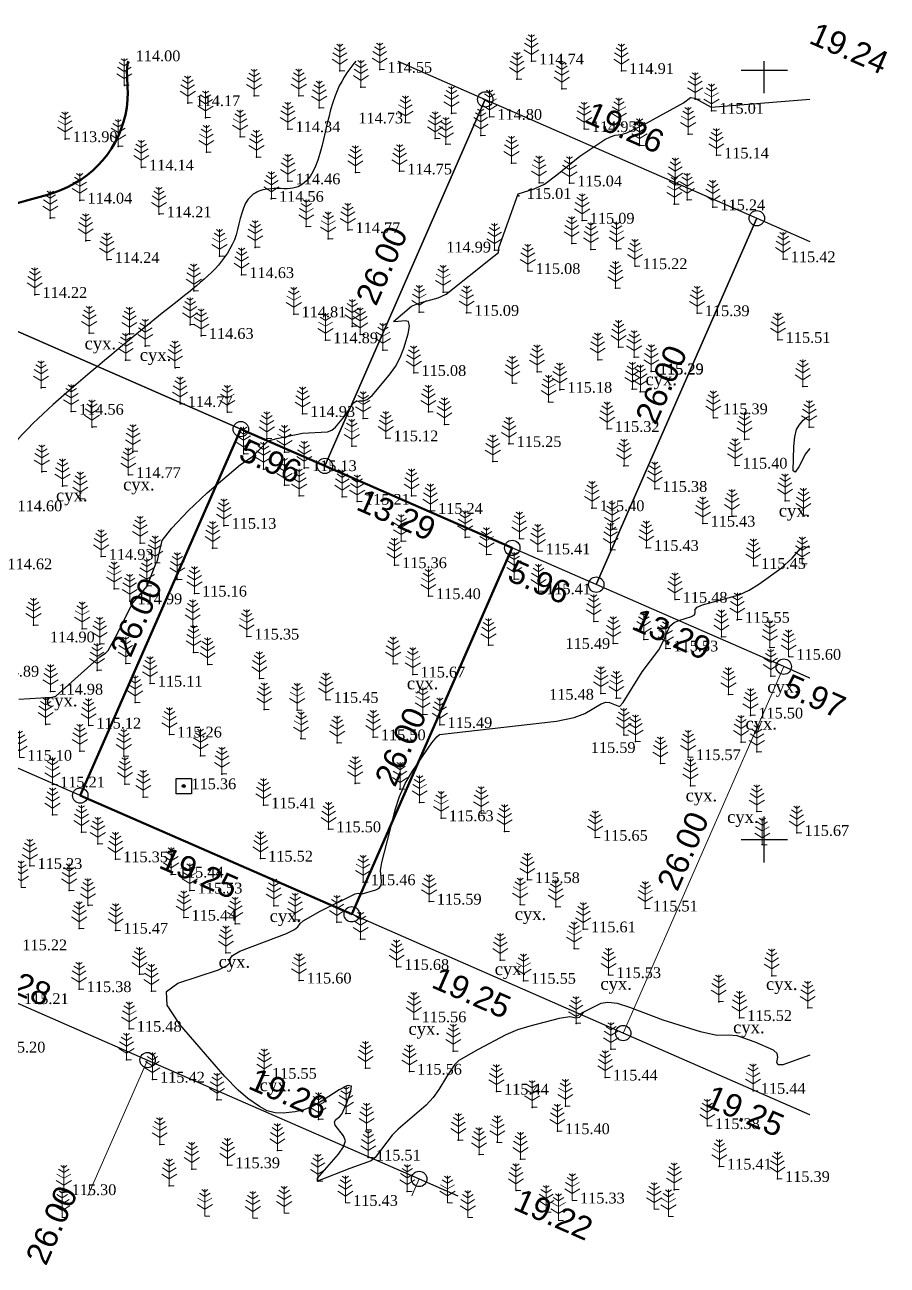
# Model space of a CAD drawing. Header units: millimetres. Extents: x 5405467.5 to 5405558, y 5524972.3 to 5525053.
# Drawn here: x 5405502 to 5405558, y 5524972.3 to 5525053 of the extents above; entities that cross this region are included whole.
import ezdxf
from ezdxf.enums import TextEntityAlignment as Align

# ---------------------------------------------------------------- set-up
doc = ezdxf.new("R2010")
doc.units = ezdxf.units.MM
doc.layers.add('11900000', color=1, linetype='Continuous', lineweight=30)
doc.layers.add('ТОЧКИ', color=7, linetype='Continuous', lineweight=30)
for name, color, linetype in [('SC007', 7, 'Continuous'), ('горизонтали', 42, 'Continuous'), ('Ділянки_Межі', 10, 'Continuous'), ('надписи', 7, 'Continuous'), ('отметки', 7, 'Continuous'), ('промеры', 185, 'Continuous'), ('Растительность', 7, 'Continuous')]:
    doc.layers.add(name, color=color, linetype=linetype)
doc.styles.get("Standard").update_dxf_attribs({"font": 'arial.ttf'})
doc.styles.add('times', font='times.ttf')

# ---------------------------------------------------------------- blocks, each defined once
blk = doc.blocks.new('SYMBOL902')
at = {"layer": 'SC007'}
blk.add_lwpolyline([(-1.25, -1.25), (-1.25, 1.25), (1.25, 1.25), (1.25, -1.25)], close=True, dxfattribs=at)
blk.add_circle((0, 0), 0.25, dxfattribs=at)
blk = doc.blocks.new('A$C51FE15A3')
at = {"layer": 'Растительность', "color": 94, "lineweight": 0}
for points in [[(-0.201, 1.726), (0, 1.584), (0.201, 1.726)], [(0, 1.75), (0, 0), (0.319, 0)], [(-0.447, 1.172), (0, 0.895), (0.447, 1.172)], [(-0.343, 1.489), (0, 1.267), (0.343, 1.489)], [(-0.493, 0.753), (0, 0.444), (0.493, 0.753)]]:
    blk.add_lwpolyline(points, dxfattribs=at)

msp = doc.modelspace()

# ---------------------------------------------------------------- linework, layer by layer
at = {"layer": '11900000', "color": 7}
for points in [[(5405548.5, 5525050, 0), (5405551.5, 5525050, 0)], [(5405548.5, 5525050, 0), (5405551.5, 5525050, 0)], [(5405550, 5525048.5, 0), (5405550, 5525050.587, 0)], [(5405550, 5525048.5, 0), (5405550, 5525050.587, 0)], [(5405550, 5524998.5, 0), (5405550, 5525001.5, 0)], [(5405550, 5524998.5, 0), (5405550, 5525001.5, 0)], [(5405548.5, 5525000, 0), (5405551.5, 5525000, 0)], [(5405548.5, 5525000, 0), (5405551.5, 5525000, 0)]]:
    msp.add_polyline3d(points, dxfattribs=at)
at = {"layer": 'горизонтали', "color": 32}
for points in [[(5405501.567, 5525009.122, 115), (5405503.727, 5525009.242, 115), (5405503.987, 5525009.322, 115), (5405506.457, 5525011.532, 115), (5405506.837, 5525011.882, 115), (5405507.197, 5525012.112, 115), (5405507.377, 5525012.292, 115), (5405507.867, 5525013.142, 115), (5405508.977, 5525015.372, 115), (5405509.907, 5525016.462, 115), (5405510.497, 5525017.972, 115), (5405510.557, 5525018.042, 115), (5405510.887, 5525019.442, 115), (5405511.517, 5525020.232, 115), (5405512.567, 5525021.372, 115), (5405513.807, 5525022.522, 115), (5405515.977, 5525024.372, 115), (5405516.737, 5525024.882, 115), (5405517.767, 5525025.902, 115), (5405518.327, 5525026.062, 115), (5405520.007, 5525026.412, 115), (5405521.617, 5525026.492, 115), (5405521.917, 5525026.612, 115), (5405522.147, 5525026.792, 115), (5405522.787, 5525027.582, 115), (5405523.317, 5525028.372, 115), (5405523.487, 5525028.482, 115), (5405523.677, 5525028.522, 115), (5405523.967, 5525028.502, 115), (5405524.207, 5525028.592, 115), (5405524.537, 5525028.862, 115), (5405525.637, 5525030.172, 115), (5405526.047, 5525030.742, 115), (5405526.357, 5525031.332, 115), (5405526.587, 5525031.942, 115), (5405526.857, 5525032.862, 115), (5405526.957, 5525033.372, 115), (5405526.897, 5525033.662, 115), (5405526.677, 5525033.722, 115), (5405526.007, 5525033.642, 115), (5405525.917, 5525033.662, 115), (5405527.087, 5525034.672, 115), (5405527.627, 5525034.882, 115), (5405528.827, 5525035.212, 115), (5405529.337, 5525035.452, 115), (5405532.437, 5525037.922, 115), (5405532.737, 5525038.152, 115), (5405532.747, 5525038.452, 115), (5405534.007, 5525041.962, 115), (5405535.057, 5525042.302, 115), (5405535.717, 5525042.602, 115), (5405536.517, 5525043.212, 115), (5405538.027, 5525044.422, 115), (5405539.637, 5525045.502, 115), (5405540.007, 5525045.682, 115), (5405540.307, 5525045.772, 115), (5405540.707, 5525045.832, 115), (5405541.067, 5525045.942, 115), (5405542.347, 5525046.562, 115), (5405544.747, 5525047.872, 115), (5405545.197, 5525048.222, 115), (5405545.497, 5525048.192, 115), (5405546.547, 5525047.592, 115), (5405552.953, 5525048.122, 115)], [(5405552.953, 5525025.411, 115.5), (5405552.667, 5525025.072, 115.5), (5405552.237, 5525024.232, 115.5), (5405552.007, 5525023.882, 115.5), (5405551.877, 5525023.962, 115.5), (5405551.917, 5525025.542, 115.5), (5405551.987, 5525026.182, 115.5), (5405552.097, 5525026.642, 115.5), (5405552.257, 5525026.932, 115.5), (5405552.527, 5525027.252, 115.5), (5405552.747, 5525027.432, 115.5), (5405552.953, 5525027.521, 115.5)], [(5405512.037, 5524987.982, 115.5), (5405511.207, 5524989.232, 115.5), (5405511.167, 5524990.122, 115.5), (5405511.907, 5524990.662, 115.5), (5405514.547, 5524991.532, 115.5), (5405515.117, 5524991.802, 115.5), (5405515.307, 5524992.002, 115.5), (5405515.307, 5524992.262, 115.5), (5405515.467, 5524992.462, 115.5), (5405515.937, 5524992.732, 115.5), (5405518.957, 5524993.892, 115.5), (5405519.477, 5524994.142, 115.5), (5405519.707, 5524994.312, 115.5), (5405519.847, 5524994.532, 115.5), (5405520.047, 5524994.712, 115.5), (5405521.147, 5524995.342, 115.5), (5405523.417, 5524996.462, 115.5), (5405523.627, 5524996.502, 115.5), (5405523.887, 5524996.462, 115.5), (5405524.757, 5524996.722, 115.5), (5405524.987, 5524996.842, 115.5), (5405525.107, 5524997.032, 115.5), (5405525.127, 5524997.282, 115.5), (5405525.067, 5524997.982, 115.5), (5405525.147, 5524998.502, 115.5), (5405525.707, 5525000.602, 115.5), (5405526.027, 5525001.932, 115.5), (5405526.297, 5525002.802, 115.5), (5405526.667, 5525003.642, 115.5), (5405527.147, 5525004.442, 115.5), (5405528.407, 5525006.272, 115.5), (5405528.727, 5525006.672, 115.5), (5405528.897, 5525006.822, 115.5), (5405536.497, 5525007.682, 115.5), (5405537.657, 5525007.922, 115.5), (5405538.337, 5525008.182, 115.5), (5405539.397, 5525008.822, 115.5), (5405539.707, 5525008.922, 115.5), (5405539.937, 5525008.912, 115.5), (5405540.597, 5525008.642, 115.5), (5405540.827, 5525008.912, 115.5), (5405542.057, 5525010.892, 115.5), (5405543.147, 5525012.322, 115.5), (5405543.527, 5525013.052, 115.5), (5405543.727, 5525013.582, 115.5), (5405543.887, 5525013.882, 115.5), (5405544.137, 5525014.112, 115.5), (5405544.447, 5525014.242, 115.5), (5405545.277, 5525014.492, 115.5), (5405545.457, 5525014.612, 115.5), (5405545.517, 5525014.742, 115.5), (5405545.517, 5525014.952, 115.5), (5405545.637, 5525015.102, 115.5), (5405545.997, 5525015.252, 115.5), (5405548.367, 5525015.902, 115.5), (5405549.027, 5525016.212, 115.5), (5405549.647, 5525016.592, 115.5), (5405551.097, 5525017.642, 115.5), (5405551.807, 5525018.292, 115.5), (5405552.357, 5525018.912, 115.5), (5405552.507, 5525019.032, 115.5), (5405552.607, 5525019.052, 115.5), (5405552.707, 5525018.992, 115.5), (5405552.953, 5525019.029, 115.5)], [(5405552.953, 5524985.99, 115.5), (5405551.207, 5524985.362, 115.5), (5405550.897, 5524985.352, 115.5), (5405550.817, 5524985.502, 115.5), (5405550.887, 5524985.852, 115.5), (5405550.837, 5524986.082, 115.5), (5405550.597, 5524986.302, 115.5), (5405549.397, 5524986.832, 115.5), (5405548.247, 5524987.242, 115.5), (5405547.647, 5524987.272, 115.5), (5405546.907, 5524987.262, 115.5), (5405545.857, 5524987.502, 115.5), (5405543.427, 5524988.262, 115.5), (5405541.257, 5524989.082, 115.5), (5405540.467, 5524989.332, 115.5), (5405539.837, 5524989.412, 115.5), (5405539.387, 5524989.332, 115.5), (5405538.307, 5524988.802, 115.5), (5405537.967, 5524988.422, 115.5), (5405537.777, 5524988.382, 115.5), (5405537.377, 5524988.472, 115.5), (5405536.667, 5524988.372, 115.5), (5405534.767, 5524987.872, 115.5), (5405533.977, 5524987.622, 115.5), (5405533.217, 5524987.312, 115.5), (5405531.407, 5524986.352, 115.5), (5405530.167, 5524985.632, 115.5), (5405529.867, 5524985.342, 115.5), (5405529.347, 5524984.572, 115.5), (5405528.857, 5524983.752, 115.5), (5405528.487, 5524983.232, 115.5), (5405528.047, 5524982.732, 115.5), (5405526.227, 5524981.162, 115.5), (5405525.837, 5524980.782, 115.5), (5405524.727, 5524979.332, 115.5), (5405524.467, 5524979.122, 115.5), (5405523.087, 5524978.612, 115.5), (5405520.987, 5524977.792, 115.5), (5405520.987, 5524977.982, 115.5), (5405522.347, 5524979.542, 115.5), (5405522.677, 5524980.012, 115.5), (5405522.787, 5524980.402, 115.5), (5405522.657, 5524980.732, 115.5), (5405522.127, 5524981.432, 115.5), (5405522.077, 5524981.642, 115.5), (5405522.167, 5524981.792, 115.5), (5405522.397, 5524981.962, 115.5), (5405522.557, 5524982.142, 115.5), (5405522.887, 5524982.892, 115.5), (5405523.147, 5524983.632, 115.5), (5405523.177, 5524983.972, 115.5), (5405522.917, 5524984.002, 115.5), (5405522.377, 5524983.722, 115.5), (5405521.347, 5524983.052, 115.5), (5405520.687, 5524982.672, 115.5), (5405520.087, 5524982.422, 115.5), (5405519.537, 5524982.302, 115.5), (5405518.747, 5524982.212, 115.5), (5405518.227, 5524982.222, 115.5), (5405517.717, 5524982.362, 115.5), (5405517.207, 5524982.652, 115.5), (5405516.447, 5524983.172, 115.5), (5405515.817, 5524983.702, 115.5), (5405514.957, 5524984.592, 115.5), (5405512.037, 5524987.982, 115.5)]]:
    msp.add_polyline3d(points, dxfattribs=at)
at = {"layer": 'горизонтали', "color": 32, "lineweight": 50}
msp.add_open_spline([(5405508.678, 5525050.587), (5405508.524, 5525050.022), (5405509.092, 5525046.521), (5405505.542, 5525041.222), (5405498.121, 5525041.417), (5405497.131, 5525036.638), (5405497.383, 5525033.955), (5405494.983, 5525032.023), (5405493.141, 5525033.596), (5405490.843, 5525034.238), (5405490.03, 5525032.139), (5405489.087, 5525029.435), (5405486.511, 5525024.44), (5405483.297, 5525019.424), (5405479.469, 5525016.958), (5405476.615, 5525014.417), (5405478.733, 5525008.977), (5405474.587, 5525003.904), (5405473.082, 5524999.827), (5405467.363, 5524996.301), (5405470.776, 5524995.526), (5405470.639, 5524994.359), (5405470.296, 5524993.875), (5405470.209, 5524993.78)], degree=3, knots=[456.846137, 456.846137, 456.846137, 456.846137, 458.787206, 466.038544, 473.272137, 476.393631, 479.304205, 480.999261, 484.176263, 485.622694, 487.053011, 489.860193, 494.811797, 503.600401, 507.214707, 508.54627, 514.632075, 520.988, 526.137061, 530.451811, 532.168173, 533.247577, 533.573622, 533.573622, 533.573622, 533.573622], dxfattribs=at)
at = {"layer": 'горизонтали', "color": 32}
msp.add_open_spline([(5405523.475, 5525050.587), (5405522.918, 5525049.958), (5405521.213, 5525047.251), (5405521.307, 5525041.822), (5405517.894, 5525042.432), (5405516.049, 5525041.732), (5405515.894, 5525038.175), (5405511.045, 5525034.346), (5405505.506, 5525029.854), (5405499.829, 5525024.692), (5405497.897, 5525019.678), (5405495.183, 5525016.265), (5405492.449, 5525016.305), (5405490.8, 5525014.942), (5405491.477, 5525011.838), (5405487.055, 5525008.999), (5405487.392, 5525002.705), (5405483.865, 5524997.947), (5405479.67, 5524993.518), (5405481.946, 5524990.048), (5405481.276, 5524986.482), (5405479.664, 5524981.676), (5405476.395, 5524982.667), (5405473.064, 5524982.742), (5405471.616, 5524979.955), (5405470.209, 5524978.149)], degree=3, knots=[426.85372, 426.85372, 426.85372, 426.85372, 429.320193, 435.927774, 437.596895, 438.692024, 441.444871, 446.618091, 456.348141, 463.489077, 468.844359, 472.676581, 475.335983, 476.557914, 478.494538, 483.614195, 489.586185, 495.570042, 501.876392, 504.287382, 506.675276, 513.000573, 514.62659, 516.235076, 522.662294, 522.662294, 522.662294, 522.662294], dxfattribs=at)
at = {"layer": 'Ділянки_Межі'}
for points in [[(5405526.203, 5525050.587), (5405531.873, 5525048.105), (5405521.453, 5525024.284), (5405515.997, 5525026.673), (5405486.352, 5525039.652)], [(5405539.087, 5525016.564), (5405549.514, 5525040.382), (5405552.953, 5525038.876)], [(5405470.209, 5525010.668), (5405486.352, 5525039.652), (5405515.997, 5525026.673), (5405505.569, 5525002.856), (5405485.626, 5525011.591), (5405482.819, 5525005.178), (5405470.209, 5525010.655)], [(5405552.953, 5525010.493), (5405551.263, 5525011.233), (5405539.087, 5525016.564)]]:
    msp.add_lwpolyline(points, dxfattribs=at)
at = {"layer": 'Ділянки_Межі', "lineweight": 25}
for points in [[(5405526.203, 5525050.587), (5405531.873, 5525048.105), (5405549.514, 5525040.382), (5405552.953, 5525038.876)], [(5405552.953, 5524982.111), (5405540.836, 5524987.416), (5405523.203, 5524995.136), (5405505.569, 5525002.856), (5405485.626, 5525011.591), (5405482.819, 5525005.178), (5405480.011, 5524998.766), (5405492.281, 5524993.391), (5405509.94, 5524985.659), (5405527.584, 5524977.934), (5405530.095, 5524976.835)]]:
    msp.add_lwpolyline(points, dxfattribs=at)
at = {"layer": 'Ділянки_Межі'}
msp.add_lwpolyline([(5405521.453, 5525024.284), (5405531.873, 5525048.105), (5405549.514, 5525040.382), (5405539.087, 5525016.564), (5405533.63, 5525018.953)], close=True, dxfattribs=at)
at = {"layer": 'Ділянки_Межі', "lineweight": 50}
msp.add_lwpolyline([(5405505.569, 5525002.856), (5405515.997, 5525026.673), (5405521.453, 5525024.284), (5405533.63, 5525018.953), (5405523.203, 5524995.136)], close=True, dxfattribs=at)
at = {"layer": 'Ділянки_Межі', "lineweight": 0}
msp.add_lwpolyline([(5405523.203, 5524995.136), (5405533.63, 5525018.953), (5405539.087, 5525016.564), (5405551.263, 5525011.233), (5405540.836, 5524987.416)], close=True, dxfattribs=at)
for points in [[(5405540.836, 5524987.416), (5405551.263, 5525011.233), (5405552.953, 5525010.493)], [(5405485.032, 5524976.835), (5405492.281, 5524993.391), (5405509.94, 5524985.659), (5405506.07, 5524976.835)], [(5405552.953, 5524982.111), (5405540.836, 5524987.416)], [(5405506.07, 5524976.835), (5405509.94, 5524985.659), (5405527.584, 5524977.934), (5405527.102, 5524976.835)], [(5405527.102, 5524976.835), (5405527.584, 5524977.934), (5405530.095, 5524976.835)]]:
    msp.add_lwpolyline(points, dxfattribs=at)
at = {"layer": 'отметки', "color": 7}
for p in [(5405522.425, 5525049.964, 114.364), (5405525.018, 5525050.041, 114.547), (5405534.875, 5525050.582, 114.742), (5405540.722, 5525049.958, 114.91), (5405533.937, 5525049.419, 114.804), (5405508.431, 5525049.003, 113.985), (5405516.856, 5525048.333, 114.157), (5405519.77, 5525048.344, 114.33), (5405523.801, 5525048.897, 114.522), (5405536.847, 5525048.787, 114.932), (5405512.552, 5525047.868, 114.165), (5405521.091, 5525047.561, 114.459), (5405545.51, 5525048.11, 115.007), (5405513.71, 5525046.905, 114.232), (5405526.683, 5525046.597, 114.732), (5405529.685, 5525047.197, 114.802), (5405532.157, 5525046.979, 114.804), (5405546.573, 5525047.373, 115.013), (5405519.052, 5525046.178, 114.341), (5405538.299, 5525046.184, 114.947), (5405540.564, 5525046.46, 114.955), (5405545.055, 5525045.855, 115.04), (5405504.582, 5525045.53, 113.902), (5405508.029, 5525045.039, 114.141), (5405515.952, 5525045.669, 114.271), (5405528.623, 5525045.562, 114.796), (5405529.316, 5525045.186, 114.76), (5405531.581, 5525045.749, 114.867), (5405541.903, 5525045.107, 115.065), (5405513.764, 5525044.668, 114.348), (5405517.013, 5525044.352, 114.412), (5405546.891, 5525044.471, 115.14), (5405509.536, 5525043.689, 114.139), (5405526.307, 5525043.431, 114.749), (5405533.578, 5525043.965, 114.93), (5405519.059, 5525042.787, 114.456), (5405523.437, 5525043.354, 114.631), (5405535.368, 5525042.69, 114.984), (5405537.35, 5525042.651, 115.044), (5405534.063, 5525041.838, 115.005), (5405544.217, 5525042.549, 115.116), (5405505.537, 5525041.536, 114.042), (5405517.978, 5525041.648, 114.562), (5405544.155, 5525041.302, 115.17), (5405544.98, 5525041.574, 115.133), (5405546.65, 5525041.099, 115.243), (5405503.621, 5525040.388, 114.108), (5405510.685, 5525040.642, 114.207), (5405538.165, 5525040.23, 115.095), (5405520.248, 5525039.843, 114.73), (5405522.949, 5525039.615, 114.775), (5405505.925, 5525038.913, 114.176), (5405521.668, 5525039.049, 114.842), (5405537.491, 5525038.743, 115.16), (5405514.608, 5525037.905, 114.399), (5405516.925, 5525038.477, 114.548), (5405532.484, 5525038.304, 114.988), (5405538.741, 5525038.355, 115.113), (5405540.406, 5525038.401, 115.164), (5405551.222, 5525037.725, 115.423), (5405507.305, 5525037.674, 114.244), (5405534.645, 5525036.955, 115.081), (5405541.602, 5525037.271, 115.221), (5405516.049, 5525036.693, 114.629), (5405502.614, 5525035.406, 114.223), (5405512.941, 5525035.653, 114.518), (5405529.143, 5525035.582, 114.987), (5405540.337, 5525035.832, 115.25), (5405519.442, 5525034.143, 114.812), (5405527.586, 5525034.276, 115.023), (5405530.666, 5525034.238, 115.091), (5405545.637, 5525034.218, 115.385), (5405506.151, 5525032.908, 114.391), (5405512.7, 5525033.456, 114.586), (5405523.239, 5525033.353, 114.942), (5405508.758, 5525032.843, 114.48), (5405513.42, 5525032.739, 114.63), (5405521.498, 5525032.452, 114.891), (5405523.75, 5525032.814, 114.974), (5405550.89, 5525032.48, 115.512), (5405509.787, 5525032.065, 114.539), (5405525.231, 5525031.809, 114.905), (5405540.536, 5525032.001, 115.243), (5405541.554, 5525031.34, 115.334), (5405508.517, 5525031.15, 114.556), (5405511.722, 5525030.66, 114.642), (5405539.177, 5525031.185, 115.16), (5405527.231, 5525030.331, 115.08), (5405533.634, 5525029.669, 115.195), (5405535.237, 5525030.401, 115.149), (5405542.654, 5525030.447, 115.287), (5405542.661, 5525030.42, 115.287), (5405503.02, 5525029.353, 114.445), (5405536.713, 5525029.236, 115.183), (5405541.427, 5525029.281, 115.251), (5405541.945, 5525029.098, 115.289), (5405552.501, 5525029.442, 115.458), (5405512.047, 5525028.313, 114.767), (5405535.985, 5525028.439, 115.246), (5405504.986, 5525027.811, 114.555), (5405515.124, 5525027.775, 114.867), (5405520.009, 5525027.668, 114.928), (5405523.938, 5525027.374, 115.032), (5405528.185, 5525027.791, 115.104), (5405546.692, 5525027.409, 115.393), (5405506.337, 5525026.807, 114.544), (5405529.222, 5525026.97, 115.124), (5405539.791, 5525026.692, 115.319), (5405552.925, 5525026.793, 115.517), (5405517.687, 5525026.055, 114.993), (5405525.417, 5525026.08, 115.119), (5405533.415, 5525025.714, 115.245), (5405548.718, 5525026.009, 115.442), (5405508.986, 5525025.221, 114.778), (5405516.184, 5525025.063, 114.98), (5405518.834, 5525025.18, 115.055), (5405523.21, 5525025.573, 115.053), (5405517.468, 5525024.077, 115.041), (5405520.118, 5525024.145, 115.133), (5405532.37, 5525024.565, 115.246), (5405540.885, 5525024.277, 115.344), (5405548.098, 5525024.308, 115.398), (5405503.073, 5525023.9, 114.637), (5405508.694, 5525023.699, 114.77), (5405504.411, 5525022.976, 114.708), (5405518.832, 5525023.038, 115.058), (5405542.887, 5525022.794, 115.38), (5405505.571, 5525022.131, 114.762), (5405519.789, 5525022.337, 115.117), (5405522.586, 5525022.265, 115.152), (5405523.563, 5525021.96, 115.211), (5405527.094, 5525022.341, 115.24), (5405551.355, 5525022.015, 115.493), (5405528.307, 5525021.364, 115.241), (5405538.806, 5525021.541, 115.398), (5405547.904, 5525021.005, 115.353), (5405552.538, 5525021.08, 115.458), (5405514.897, 5525020.397, 115.125), (5405540.123, 5525020.18, 115.393), (5405546.011, 5525020.535, 115.434), (5405509.46, 5525019.265, 114.954), (5405526.411, 5525019.38, 115.336), (5405530.566, 5525019.639, 115.365), (5405534.094, 5525019.554, 115.36), (5405506.92, 5525018.384, 114.926), (5405514.165, 5525018.929, 115.114), (5405531.959, 5525018.533, 115.365), (5405535.293, 5525018.736, 115.407), (5405540.019, 5525018.821, 115.396), (5405542.337, 5525018.956, 115.434), (5405510.428, 5525017.979, 114.996), (5405525.973, 5525017.838, 115.364), (5405549.295, 5525017.788, 115.446), (5405552.473, 5525017.921, 115.525), (5405511.873, 5525016.895, 115.155), (5405533.758, 5525016.927, 115.416), (5405507.776, 5525016.295, 114.97), (5405509.889, 5525016.473, 114.999), (5405512.987, 5525015.99, 115.163), (5405535.333, 5525016.137, 115.413), (5405508.782, 5525015.491, 114.992), (5405528.178, 5525015.822, 115.4), (5405544.202, 5525015.589, 115.476), (5405502.534, 5525013.937, 114.881), (5405505.7, 5525013.691, 114.901), (5405512.867, 5525013.835, 115.167), (5405538.919, 5525014.17, 115.429), (5405548.248, 5525014.287, 115.549), (5405516.385, 5525013.2, 115.352), (5405540.19, 5525012.736, 115.495), (5405542.175, 5525012.988, 115.383), (5405547.213, 5525013.172, 115.53), (5405506.838, 5525012.699, 114.973), (5405512.926, 5525012.157, 115.174), (5405532.091, 5525012.624, 115.501), (5405543.599, 5525012.424, 115.527), (5405550.364, 5525012.482, 115.53), (5405508.52, 5525011.429, 115.049), (5405513.844, 5525011.372, 115.195), (5405525.886, 5525011.424, 115.529), (5405551.584, 5525011.883, 115.597), (5405506.66, 5525010.993, 115.025), (5405517.201, 5525010.462, 115.356), (5405527.168, 5525010.729, 115.672), (5405550.417, 5525010.609, 115.591), (5405503.645, 5525009.618, 114.979), (5405510.103, 5525010.137, 115.115), (5405509.132, 5525008.897, 115.154), (5405521.533, 5525009.081, 115.452), (5405539.39, 5525009.486, 115.479), (5405540.389, 5525009.188, 115.477), (5405547.669, 5525009.426, 115.497), (5405517.518, 5525008.438, 115.345), (5405519.658, 5525008.415, 115.357), (5405527.81, 5525008.129, 115.559), (5405549.114, 5525008.066, 115.5), (5405503.324, 5525007.484, 115.091), (5405506.116, 5525007.409, 115.124), (5405528.921, 5525007.445, 115.492), (5405511.357, 5525006.831, 115.26), (5405519.906, 5525006.555, 115.368), (5405522.248, 5525006.282, 115.444), (5405524.596, 5525006.649, 115.5), (5405540.88, 5525006.793, 115.596), (5405541.643, 5525006.372, 115.589), (5405548.488, 5525006.323, 115.529), (5405505.543, 5525005.744, 115.187), (5405549.525, 5525005.693, 115.574), (5405508.399, 5525005.41, 115.243), (5405513.375, 5525005.444, 115.334), (5405543.253, 5525004.931, 115.562), (5405545.064, 5525005.361, 115.571), (5405514.77, 5525004.255, 115.44), (5405503.76, 5525003.584, 115.214), (5405508.47, 5525003.586, 115.303), (5405512.29, 5525003.466, 115.364), (5405512.29, 5525003.466, 115.364), (5405512.292, 5525003.461, 115.367), (5405523.428, 5525003.648, 115.481), (5405526.337, 5525003.269, 115.499), (5405545.208, 5525003.489, 115.604), (5405509.66, 5525002.757, 115.3), (5405527.606, 5525002.414, 115.555), (5405503.775, 5525001.597, 115.233), (5405517.471, 5525002.222, 115.408), (5405531.609, 5525001.705, 115.573), (5405549.524, 5525001.813, 115.656), (5405521.696, 5525000.671, 115.503), (5405529.011, 5525001.388, 115.631), (5405505.645, 5525000.473, 115.364), (5405533.128, 5525000.517, 115.624), (5405539.02, 5525000.118, 115.65), (5405552.109, 5525000.433, 115.67), (5405506.71, 5524999.707, 115.403), (5405549.867, 5524999.664, 115.688), (5405502.293, 5524998.283, 115.226), (5405507.857, 5524998.718, 115.347), (5405517.275, 5524998.765, 115.52), (5405511.469, 5524997.724, 115.444), (5405504.846, 5524996.683, 115.336), (5405512.693, 5524996.69, 115.533), (5405523.94, 5524997.228, 115.464), (5405534.609, 5524997.368, 115.58), (5405528.231, 5524995.97, 115.588), (5405506.074, 5524995.718, 115.34), (5405518.144, 5524995.687, 115.504), (5405534.143, 5524995.763, 115.594), (5405536.455, 5524995.617, 115.602), (5405542.271, 5524995.523, 115.508), (5405505.495, 5524994.213, 115.331), (5405512.296, 5524994.92, 115.441), (5405515.634, 5524994.507, 115.539), (5405519.531, 5524994.769, 115.48), (5405522.239, 5524994.621, 115.6), (5405507.866, 5524994.077, 115.469), (5405523.775, 5524993.528, 115.63), (5405538.242, 5524994.165, 115.615), (5405515.03, 5524992.626, 115.494), (5405537.647, 5524992.905, 115.636), (5405532.854, 5524992.154, 115.543), (5405509.413, 5524991.238, 115.469), (5405526.122, 5524991.719, 115.676), (5405539.886, 5524991.191, 115.529), (5405550.486, 5524991.145, 115.639), (5405505.487, 5524990.28, 115.384), (5405519.782, 5524990.84, 115.597), (5405534.356, 5524990.819, 115.547), (5405510.193, 5524990.14, 115.5), (5405547.039, 5524989.457, 115.547), (5405552.821, 5524989.051, 115.571), (5405527.24, 5524988.317, 115.555), (5405537.772, 5524988.045, 115.49), (5405548.391, 5524988.402, 115.523), (5405508.745, 5524987.702, 115.477), (5405529.801, 5524986.247, 115.513), (5405540.039, 5524986.362, 115.442), (5405508.567, 5524985.673, 115.491), (5405517.522, 5524984.649, 115.548), (5405524.1, 5524985.135, 115.504), (5405526.949, 5524984.914, 115.559), (5405539.67, 5524984.534, 115.436), (5405510.252, 5524984.397, 115.422), (5405514.446, 5524983.066, 115.468), (5405532.596, 5524983.617, 115.444), (5405549.274, 5524983.668, 115.437), (5405522.826, 5524982.179, 115.502), (5405534.916, 5524982.586, 115.442), (5405537.085, 5524982.674, 115.434), (5405521.035, 5524981.807, 115.488), (5405546.301, 5524981.377, 115.378), (5405524.171, 5524981.119, 115.531), (5405536.557, 5524981.046, 115.4), (5405510.734, 5524980.184, 115.371), (5405518.373, 5524979.784, 115.456), (5405530.126, 5524980.449, 115.425), (5405532.656, 5524980.315, 115.368), (5405524.275, 5524979.332, 115.508), (5405531.475, 5524979.522, 115.458), (5405534.161, 5524979.224, 115.385), (5405512.806, 5524978.573, 115.394), (5405515.134, 5524978.833, 115.394), (5405547.079, 5524978.75, 115.411), (5405511.353, 5524977.492, 115.322), (5405521.01, 5524977.796, 115.501), (5405550.849, 5524977.938, 115.391), (5405504.503, 5524977.084, 115.296), (5405526.81, 5524977.12, 115.425), (5405533.874, 5524977.175, 115.337), (5405544.149, 5524977.236, 115.32)]:
    msp.add_point(p, dxfattribs=at)
at = {"layer": 'ТОЧКИ'}
for centre in [(5405531.873, 5525048.105, 107.24), (5405549.514, 5525040.382), (5405515.997, 5525026.673, 107.24), (5405521.453, 5525024.284, 107.24), (5405533.63, 5525018.953, 107.24), (5405539.087, 5525016.564, 107.24), (5405551.263, 5525011.233, 107.24), (5405505.569, 5525002.856), (5405523.203, 5524995.136), (5405540.836, 5524987.416), (5405509.94, 5524985.659), (5405527.584, 5524977.934)]:
    msp.add_circle(centre, 0.5, dxfattribs=at)

# ---------------------------------------------------------------- block references
at = {"layer": 'отметки', "color": 7, "xscale": 0.400000000372529, "yscale": 0.400000000372529, "zscale": 0.400000000372529}
msp.add_blockref('SYMBOL902', (5405512.29, 5525003.47, 115.36), dxfattribs=at)
at = {"layer": 'Растительность', "color": 7}
for p in [(5405534.87, 5525050.58, 114.74), (5405522.43, 5525049.96, 114.36), (5405525.02, 5525050.04, 114.55), (5405540.72, 5525049.96, 114.91), (5405508.43, 5525049.02, 113.98), (5405523.8, 5525048.9, 114.52), (5405533.94, 5525049.42, 114.8), (5405516.86, 5525048.33, 114.16), (5405519.77, 5525048.34, 114.33), (5405536.85, 5525048.79, 114.93), (5405545.51, 5525048.11, 115.01), (5405512.55, 5525047.88, 114.16), (5405521.09, 5525047.56, 114.46), (5405546.57, 5525047.37, 115.01), (5405513.71, 5525046.92, 114.23), (5405526.69, 5525046.59, 114.73), (5405529.68, 5525047.2, 114.8), (5405532.16, 5525046.98, 114.8), (5405540.56, 5525046.46, 114.95), (5405515.95, 5525045.68, 114.27), (5405519.05, 5525046.18, 114.34), (5405531.58, 5525045.75, 114.87), (5405538.3, 5525046.18, 114.95), (5405545.05, 5525045.85, 115.04), (5405504.58, 5525045.55, 113.9), (5405508.03, 5525045.06, 114.14), (5405528.62, 5525045.56, 114.8), (5405529.32, 5525045.19, 114.76), (5405541.9, 5525045.11, 115.07), (5405513.76, 5525044.68, 114.35), (5405517.01, 5525044.36, 114.41), (5405546.89, 5525044.47, 115.14), (5405509.53, 5525043.71, 114.14), (5405523.44, 5525043.35, 114.63), (5405526.31, 5525043.43, 114.75), (5405533.58, 5525043.97, 114.93), (5405519.06, 5525042.8, 114.46), (5405535.37, 5525042.69, 114.98), (5405537.35, 5525042.65, 115.04), (5405544.22, 5525042.55, 115.12), (5405517.98, 5525041.66, 114.56), (5405505.53, 5525041.56, 114.04), (5405544.16, 5525041.3, 115.17), (5405544.98, 5525041.57, 115.13), (5405546.65, 5525041.1, 115.24), (5405503.62, 5525040.41, 114.11), (5405510.68, 5525040.66, 114.21), (5405538.17, 5525040.23, 115.09), (5405520.25, 5525039.85, 114.73), (5405522.95, 5525039.62, 114.77), (5405505.92, 5525038.93, 114.17), (5405516.93, 5525038.49, 114.55), (5405521.67, 5525039.05, 114.84), (5405537.49, 5525038.74, 115.16), (5405540.41, 5525038.4, 115.16), (5405507.3, 5525037.69, 114.24), (5405514.61, 5525037.92, 114.4), (5405532.48, 5525038.3, 114.99), (5405538.74, 5525038.35, 115.11), (5405551.22, 5525037.72, 115.42), (5405534.64, 5525036.95, 115.08), (5405541.6, 5525037.27, 115.22), (5405516.05, 5525036.7, 114.63), (5405502.61, 5525035.42, 114.22), (5405512.94, 5525035.66, 114.52), (5405529.14, 5525035.58, 114.99), (5405540.34, 5525035.83, 115.25), (5405519.44, 5525034.15, 114.81), (5405527.59, 5525034.28, 115.02), (5405530.67, 5525034.24, 115.09), (5405545.64, 5525034.22, 115.39), (5405506.15, 5525032.92, 114.39), (5405508.76, 5525032.86, 114.48), (5405512.7, 5525033.47, 114.59), (5405513.42, 5525032.75, 114.63), (5405523.24, 5525033.36, 114.94), (5405523.75, 5525032.82, 114.97), (5405509.79, 5525032.08, 114.54), (5405521.5, 5525032.46, 114.89), (5405540.54, 5525032, 115.24), (5405550.89, 5525032.48, 115.51), (5405508.52, 5525031.16, 114.56), (5405525.23, 5525031.81, 114.91), (5405539.18, 5525031.18, 115.16), (5405541.55, 5525031.34, 115.33), (5405511.72, 5525030.67, 114.64), (5405527.23, 5525030.33, 115.08), (5405535.24, 5525030.4, 115.15), (5405542.66, 5525030.42, 115.29), (5405533.63, 5525029.67, 115.2), (5405503.02, 5525029.37, 114.44), (5405536.71, 5525029.24, 115.18), (5405541.43, 5525029.28, 115.25), (5405541.95, 5525029.1, 115.29), (5405552.5, 5525029.44, 115.46), (5405512.05, 5525028.32, 114.77), (5405535.99, 5525028.43, 115.25), (5405504.98, 5525027.82, 114.55), (5405515.12, 5525027.78, 114.87), (5405520.01, 5525027.67, 114.93), (5405523.94, 5525027.37, 115.03), (5405528.18, 5525027.79, 115.1), (5405546.69, 5525027.41, 115.39), (5405506.33, 5525026.82, 114.54), (5405529.22, 5525026.97, 115.12), (5405539.79, 5525026.69, 115.32), (5405552.92, 5525026.79, 115.52), (5405517.69, 5525026.06, 114.99), (5405523.21, 5525025.57, 115.05), (5405525.42, 5525026.08, 115.12), (5405533.42, 5525025.71, 115.25), (5405548.72, 5525026.01, 115.44), (5405508.99, 5525025.23, 114.78), (5405516.18, 5525025.07, 114.98), (5405518.83, 5525025.18, 115.06), (5405503.07, 5525023.91, 114.64), (5405517.47, 5525024.08, 115.04), (5405520.12, 5525024.15, 115.13), (5405532.37, 5525024.56, 115.25), (5405540.89, 5525024.28, 115.34), (5405548.1, 5525024.31, 115.4), (5405508.69, 5525023.71, 114.77), (5405504.41, 5525022.99, 114.71), (5405518.83, 5525023.04, 115.06), (5405519.79, 5525022.34, 115.12), (5405522.59, 5525022.27, 115.15), (5405527.09, 5525022.34, 115.24), (5405542.89, 5525022.79, 115.38), (5405505.57, 5525022.14, 114.76), (5405523.56, 5525021.96, 115.21), (5405538.81, 5525021.54, 115.4), (5405551.35, 5525022.01, 115.49), (5405528.31, 5525021.36, 115.24), (5405547.9, 5525021.01, 115.35), (5405552.54, 5525021.08, 115.46), (5405514.9, 5525020.4, 115.13), (5405540.12, 5525020.18, 115.39), (5405546.01, 5525020.53, 115.43), (5405509.46, 5525019.27, 114.95), (5405526.41, 5525019.38, 115.34), (5405530.57, 5525019.64, 115.37), (5405534.09, 5525019.55, 115.36), (5405506.92, 5525018.39, 114.93), (5405514.17, 5525018.93, 115.11), (5405531.96, 5525018.53, 115.37), (5405535.29, 5525018.74, 115.41), (5405540.02, 5525018.82, 115.4), (5405542.34, 5525018.96, 115.43), (5405510.43, 5525017.98, 115), (5405525.97, 5525017.84, 115.36), (5405549.29, 5525017.79, 115.45), (5405552.47, 5525017.92, 115.52), (5405511.87, 5525016.9, 115.16), (5405533.76, 5525016.93, 115.42), (5405507.77, 5525016.3, 114.97), (5405509.89, 5525016.48, 115), (5405512.99, 5525015.99, 115.16), (5405528.18, 5525015.82, 115.4), (5405535.33, 5525016.14, 115.41), (5405508.78, 5525015.5, 114.99), (5405544.2, 5525015.59, 115.48), (5405548.25, 5525014.29, 115.55), (5405502.53, 5525013.94, 114.88), (5405505.69, 5525013.7, 114.9), (5405512.87, 5525013.84, 115.17), (5405538.92, 5525014.17, 115.43), (5405506.83, 5525012.71, 114.97), (5405516.38, 5525013.2, 115.35), (5405532.09, 5525012.62, 115.5), (5405540.19, 5525012.74, 115.49), (5405542.17, 5525012.99, 115.38), (5405547.21, 5525013.17, 115.53), (5405512.93, 5525012.16, 115.17), (5405543.6, 5525012.42, 115.53), (5405550.36, 5525012.48, 115.53), (5405551.58, 5525011.88, 115.6), (5405506.66, 5525011, 115.03), (5405508.52, 5525011.43, 115.05), (5405513.84, 5525011.37, 115.19), (5405525.89, 5525011.42, 115.53), (5405517.2, 5525010.46, 115.36), (5405527.17, 5525010.73, 115.67), (5405550.42, 5525010.61, 115.59), (5405503.64, 5525009.62, 114.98), (5405510.1, 5525010.14, 115.11), (5405539.39, 5525009.49, 115.48), (5405547.67, 5525009.43, 115.5), (5405509.13, 5525008.9, 115.15), (5405521.53, 5525009.08, 115.45), (5405540.39, 5525009.19, 115.48), (5405517.52, 5525008.44, 115.34), (5405519.66, 5525008.41, 115.36), (5405527.81, 5525008.13, 115.56), (5405549.11, 5525008.07, 115.5), (5405503.32, 5525007.49, 115.09), (5405506.11, 5525007.41, 115.12), (5405528.92, 5525007.45, 115.49), (5405511.36, 5525006.83, 115.26), (5405519.91, 5525006.55, 115.37), (5405522.25, 5525006.28, 115.44), (5405524.6, 5525006.65, 115.5), (5405540.87, 5525006.78, 115.6), (5405541.63, 5525006.36, 115.59), (5405548.49, 5525006.32, 115.53), (5405505.54, 5525005.75, 115.19), (5405508.4, 5525005.41, 115.24), (5405513.38, 5525005.44, 115.33), (5405545.06, 5525005.36, 115.57), (5405549.52, 5525005.69, 115.57), (5405501.62, 5525005.32, 115.1), (5405543.25, 5525004.93, 115.56), (5405514.77, 5525004.26, 115.44), (5405503.76, 5525003.58, 115.21), (5405508.47, 5525003.59, 115.3), (5405523.43, 5525003.65, 115.48), (5405526.34, 5525003.27, 115.5), (5405545.21, 5525003.49, 115.6), (5405509.66, 5525002.76, 115.3), (5405517.47, 5525002.22, 115.41), (5405527.61, 5525002.41, 115.55), (5405503.77, 5525001.6, 115.23), (5405529.01, 5525001.39, 115.63), (5405531.61, 5525001.7, 115.57), (5405549.52, 5525001.81, 115.66), (5405521.7, 5525000.67, 115.5), (5405533.13, 5525000.52, 115.62), (5405505.65, 5525000.47, 115.36), (5405506.71, 5524999.71, 115.4), (5405539.02, 5525000.12, 115.65), (5405552.11, 5525000.43, 115.67), (5405549.87, 5524999.66, 115.69), (5405502.29, 5524998.28, 115.23), (5405507.86, 5524998.72, 115.35), (5405517.28, 5524998.76, 115.52), (5405511.47, 5524997.72, 115.44), (5405534.61, 5524997.37, 115.58), (5405501.72, 5524996.87, 115.21), (5405504.85, 5524996.68, 115.34), (5405512.69, 5524996.69, 115.53), (5405523.94, 5524997.23, 115.46), (5405506.07, 5524995.72, 115.34), (5405518.14, 5524995.69, 115.5), (5405528.23, 5524995.97, 115.59), (5405534.14, 5524995.76, 115.59), (5405512.3, 5524994.92, 115.44), (5405536.46, 5524995.62, 115.6), (5405542.27, 5524995.52, 115.51), (5405505.5, 5524994.21, 115.33), (5405507.87, 5524994.08, 115.47), (5405515.63, 5524994.51, 115.54), (5405519.53, 5524994.77, 115.48), (5405522.24, 5524994.62, 115.6), (5405538.24, 5524994.16, 115.61), (5405523.78, 5524993.53, 115.63), (5405515.03, 5524992.63, 115.49), (5405537.65, 5524992.9, 115.64), (5405526.12, 5524991.72, 115.68), (5405532.85, 5524992.15, 115.54), (5405509.41, 5524991.24, 115.47), (5405519.78, 5524990.84, 115.6), (5405539.89, 5524991.19, 115.53), (5405550.48, 5524991.14, 115.64), (5405505.49, 5524990.28, 115.38), (5405510.19, 5524990.14, 115.5), (5405534.36, 5524990.82, 115.55), (5405547.04, 5524989.46, 115.55), (5405552.82, 5524989.05, 115.57), (5405508.75, 5524987.7, 115.48), (5405527.24, 5524988.32, 115.56), (5405537.77, 5524988.05, 115.49), (5405548.39, 5524988.4, 115.52), (5405529.8, 5524986.25, 115.51), (5405540.04, 5524986.36, 115.44), (5405508.57, 5524985.67, 115.49), (5405510.25, 5524984.4, 115.42), (5405517.52, 5524984.65, 115.55), (5405524.1, 5524985.13, 115.5), (5405526.95, 5524984.91, 115.56), (5405539.67, 5524984.53, 115.44), (5405532.6, 5524983.62, 115.44), (5405549.27, 5524983.67, 115.44), (5405514.45, 5524983.07, 115.47), (5405522.83, 5524982.18, 115.5), (5405534.92, 5524982.59, 115.44), (5405537.08, 5524982.67, 115.43), (5405521.04, 5524981.81, 115.49), (5405546.3, 5524981.38, 115.38), (5405524.17, 5524981.12, 115.53), (5405530.13, 5524980.45, 115.42), (5405536.56, 5524981.05, 115.4), (5405510.73, 5524980.18, 115.37), (5405518.37, 5524979.78, 115.46), (5405532.66, 5524980.31, 115.37), (5405515.13, 5524978.83, 115.39), (5405524.28, 5524979.33, 115.51), (5405531.47, 5524979.52, 115.46), (5405534.16, 5524979.22, 115.38), (5405547.08, 5524978.75, 115.41), (5405512.81, 5524978.57, 115.39), (5405550.85, 5524977.94, 115.39), (5405511.35, 5524977.49, 115.32), (5405521.01, 5524977.8, 115.5), (5405526.81, 5524977.12, 115.42), (5405533.87, 5524977.18, 115.34), (5405544.15, 5524977.24, 115.32), (5405504.5, 5524977.08, 115.3), (5405522.79, 5524976.38, 115.43), (5405529.42, 5524976.39, 115.37), (5405537.53, 5524976.54, 115.33), (5405513.66, 5524975.52, 115.34), (5405518.81, 5524975.71, 115.4), (5405535.83, 5524975.77, 115.29), (5405542.85, 5524975.96, 115.25), (5405504.39, 5524975.43, 115.35), (5405516.78, 5524975.38, 115.35), (5405530.74, 5524975.43, 115.37), (5405536.63, 5524975.24, 115.27), (5405543.78, 5524975.5, 115.3)]:
    msp.add_blockref('A$C51FE15A3', p, dxfattribs=at)

# ---------------------------------------------------------------- texts
at = {"layer": 'надписи', "color": 7, "style": 'times'}
for p in [(5405505.849, 5525032.653, 111.861), (5405509.432, 5525031.906, 111.861), (5405542.283, 5525030.321, 111.861), (5405508.35, 5525023.489, 111.861), (5405503.993, 5525022.78, 111.861), (5405550.94, 5525021.783, 111.861), (5405526.782, 5525010.56, 111.861), (5405550.193, 5525010.335, 111.861), (5405503.342, 5525009.449, 111.861), (5405548.773, 5525007.945, 111.861), (5405544.891, 5525003.272, 111.861), (5405547.585, 5525001.877, 111.861), (5405517.872, 5524995.435, 111.861), (5405533.788, 5524995.563, 111.861), (5405514.555, 5524992.461, 111.861), (5405532.489, 5524991.985, 111.861), (5405539.352, 5524991.03, 111.861), (5405550.111, 5524991.017, 111.861), (5405526.887, 5524988.106, 111.861), (5405547.974, 5524988.202, 111.861), (5405517.219, 5524984.439, 111.861)]:
    msp.add_text('сух.', height=0.8, dxfattribs=at).set_placement(p, align=Align.TOP_LEFT)
at = {"layer": 'отметки', "color": 7, "style": 'times'}
for s, p in [('114.00', (5405509.165, 5525051.285, 114)), ('114.74', (5405535.375, 5525051.082, 114.742)), ('114.55', (5405525.518, 5525050.541, 114.547)), ('114.91', (5405541.222, 5525050.458, 114.91)), ('114.17', (5405513.052, 5525048.368, 114.165)), ('114.80', (5405532.657, 5525047.479, 114.804)), ('115.01', (5405547.073, 5525047.873, 115.013)), ('114.34', (5405519.552, 5525046.678, 114.341)), ('114.73', (5405523.631, 5525047.246, 114.732)), ('114.95', (5405538.799, 5525046.684, 114.947)), ('113.90', (5405505.082, 5525046.03, 113.902)), ('114.14', (5405510.036, 5525044.189, 114.139)), ('115.14', (5405547.391, 5525044.971, 115.14)), ('114.75', (5405526.807, 5525043.931, 114.749)), ('114.46', (5405519.559, 5525043.287, 114.456)), ('115.04', (5405537.85, 5525043.151, 115.044)), ('114.04', (5405506.037, 5525042.036, 114.042)), ('114.56', (5405518.478, 5525042.148, 114.562)), ('115.01', (5405534.563, 5525042.338, 115.005)), ('114.21', (5405511.185, 5525041.142, 114.207)), ('115.24', (5405547.15, 5525041.599, 115.243)), ('115.09', (5405538.665, 5525040.73, 115.095)), ('114.77', (5405523.449, 5525040.115, 114.775)), ('114.99', (5405529.34, 5525038.856, 114.988)), ('114.24', (5405507.805, 5525038.174, 114.244)), ('115.22', (5405542.102, 5525037.771, 115.221)), ('115.42', (5405551.722, 5525038.225, 115.423)), ('114.63', (5405516.549, 5525037.193, 114.629)), ('115.08', (5405535.145, 5525037.455, 115.081)), ('114.22', (5405503.114, 5525035.906, 114.223)), ('114.81', (5405519.942, 5525034.643, 114.812)), ('115.09', (5405531.166, 5525034.738, 115.091)), ('115.39', (5405546.137, 5525034.718, 115.385)), ('114.63', (5405513.92, 5525033.239, 114.63)), ('114.89', (5405521.998, 5525032.952, 114.891)), ('115.51', (5405551.39, 5525032.98, 115.512)), ('115.08', (5405527.731, 5525030.831, 115.08)), ('115.29', (5405543.154, 5525030.947, 115.287)), ('115.29', (5405543.161, 5525030.92, 115.287)), ('115.18', (5405537.213, 5525029.736, 115.183)), ('114.56', (5405505.486, 5525028.311, 114.555)), ('114.77', (5405512.547, 5525028.813, 114.767)), ('114.93', (5405520.509, 5525028.168, 114.928)), ('115.39', (5405547.316, 5525028.341, 115.393)), ('115.12', (5405525.917, 5525026.58, 115.119)), ('115.32', (5405540.291, 5525027.192, 115.319)), ('115.25', (5405533.915, 5525026.214, 115.245)), ('114.77', (5405509.194, 5525024.199, 114.77)), ('115.13', (5405520.618, 5525024.645, 115.133)), ('115.40', (5405548.598, 5525024.808, 115.398)), ('115.38', (5405543.387, 5525023.294, 115.38)), ('115.21', (5405524.063, 5525022.46, 115.211)), ('114.60', (5405501.49, 5525022.033, 114.603)), ('115.24', (5405528.807, 5525021.864, 115.241)), ('115.40', (5405539.306, 5525022.041, 115.398)), ('115.13', (5405515.397, 5525020.897, 115.125)), ('115.43', (5405546.511, 5525021.035, 115.434)), ('115.41', (5405535.793, 5525019.236, 115.407)), ('115.43', (5405542.837, 5525019.456, 115.434)), ('114.93', (5405507.42, 5525018.884, 114.926)), ('114.62', (5405500.838, 5525018.259, 114.622)), ('115.36', (5405526.473, 5525018.338, 115.364)), ('115.45', (5405549.795, 5525018.288, 115.446)), ('114.99', (5405509.282, 5525015.991, 114.992)), ('115.16', (5405513.487, 5525016.49, 115.163)), ('115.40', (5405528.678, 5525016.322, 115.4)), ('115.41', (5405535.833, 5525016.637, 115.413)), ('115.48', (5405544.702, 5525016.089, 115.476)), ('115.55', (5405548.748, 5525014.787, 115.549)), ('115.35', (5405516.885, 5525013.7, 115.352)), ('114.90', (5405503.599, 5525013.512, 114.901)), ('115.49', (5405537.082, 5525013.087, 115.495)), ('115.53', (5405544.099, 5525012.924, 115.527)), ('115.60', (5405552.084, 5525012.383, 115.597)), ('114.89', (5405499.989, 5525011.287, 114.895)), ('115.67', (5405527.668, 5525011.229, 115.672)), ('115.11', (5405510.603, 5525010.637, 115.115)), ('114.98', (5405504.145, 5525010.118, 114.979)), ('115.45', (5405522.033, 5525009.581, 115.452)), ('115.48', (5405536.024, 5525009.784, 115.479)), ('115.12', (5405506.616, 5525007.909, 115.124)), ('115.49', (5405529.421, 5525007.945, 115.492)), ('115.50', (5405549.614, 5525008.566, 115.5)), ('115.26', (5405511.857, 5525007.331, 115.26)), ('115.50', (5405525.096, 5525007.149, 115.5)), ('115.59', (5405538.73, 5525006.323, 115.589)), ('115.10', (5405502.125, 5525005.819, 115.097)), ('115.57', (5405545.564, 5525005.861, 115.571)), ('115.21', (5405504.26, 5525004.084, 115.214)), ('115.36', (5405512.79, 5525003.966, 115.364)), ('115.36', (5405512.79, 5525003.966, 115.364)), ('115.41', (5405517.971, 5525002.722, 115.408)), ('115.63', (5405529.511, 5525001.888, 115.631)), ('115.50', (5405522.196, 5525001.171, 115.503)), ('115.67', (5405552.609, 5525000.933, 115.67)), ('115.65', (5405539.52, 5525000.618, 115.65)), ('115.35', (5405508.357, 5524999.218, 115.347)), ('115.52', (5405517.775, 5524999.265, 115.52)), ('115.23', (5405502.793, 5524998.783, 115.226)), ('115.44', (5405511.969, 5524998.224, 115.444)), ('115.46', (5405524.44, 5524997.728, 115.464)), ('115.58', (5405535.109, 5524997.868, 115.58)), ('115.53', (5405513.193, 5524997.19, 115.533)), ('115.59', (5405528.731, 5524996.47, 115.588)), ('115.51', (5405542.771, 5524996.023, 115.508)), ('115.44', (5405512.796, 5524995.42, 115.441)), ('115.47', (5405508.366, 5524994.577, 115.469)), ('115.61', (5405538.742, 5524994.665, 115.615)), ('115.22', (5405501.807, 5524993.495, 115.221)), ('115.68', (5405526.622, 5524992.219, 115.676)), ('115.60', (5405520.282, 5524991.34, 115.597)), ('115.55', (5405534.856, 5524991.319, 115.547)), ('115.53', (5405540.386, 5524991.691, 115.529)), ('115.38', (5405505.987, 5524990.78, 115.384)), ('115.21', (5405501.908, 5524990.002, 115.209)), ('115.56', (5405527.74, 5524988.817, 115.555)), ('115.52', (5405548.891, 5524988.902, 115.523)), ('115.48', (5405509.245, 5524988.202, 115.477)), ('115.20', (5405500.393, 5524986.852, 115.199)), ('115.56', (5405527.449, 5524985.414, 115.559)), ('115.42', (5405510.752, 5524984.897, 115.422)), ('115.55', (5405518.022, 5524985.149, 115.548)), ('115.44', (5405540.17, 5524985.034, 115.436)), ('115.44', (5405533.096, 5524984.117, 115.444)), ('115.44', (5405549.774, 5524984.168, 115.437)), ('115.40', (5405537.057, 5524981.546, 115.4)), ('115.38', (5405546.801, 5524981.877, 115.378)), ('115.51', (5405524.775, 5524979.832, 115.508)), ('115.39', (5405515.634, 5524979.333, 115.394)), ('115.41', (5405547.579, 5524979.25, 115.411)), ('115.39', (5405551.349, 5524978.438, 115.391)), ('115.30', (5405505.003, 5524977.584, 115.296)), ('115.43', (5405523.291, 5524976.882, 115.433)), ('115.33', (5405538.03, 5524977.043, 115.328))]:
    msp.add_text(s, height=0.7, dxfattribs=at).set_placement(p, align=Align.TOP_LEFT)
at = {"layer": 'промеры', "char_height": 1.5, "attachment_point": 1}
for s, insert, rotation in [('19.24', (5405553.421, 5525053.172), 336.35584), ('19.26', (5405538.85, 5525048.025), 336.35584), ('26.00', (5405523.405, 5525035.211), 66.37949), ('26.00', (5405541.565, 5525027.475), 66.37949), ('5.96', (5405516.369, 5525026.105), 336.35584), ('13.29', (5405524.011, 5525022.847, -107.24), 336.35584), ('5.96', (5405533.817, 5525018.253), 336.35584), ('26.00', (5405507.464, 5525012.355, 107.24), 66.37949), ('13.29', (5405541.89, 5525015.09, -107.24), 336.35584), ('5.97', (5405551.706, 5525010.817), 336.35584), ('26.00', (5405524.638, 5525003.938), 66.37949), ('26.00', (5405542.974, 5524997.16, 107.24), 66.37949), ('19.25', (5405511.19, 5524999.563), 336.35584), ('19.28', (5405499.037, 5524992.6), 336.35584), ('19.25', (5405528.902, 5524991.789), 336.35584), ('19.26', (5405516.994, 5524985.214), 336.35584), ('19.25', (5405546.65, 5524984.096), 336.35584), ('26.00', (5405501.965, 5524972.833, 107.24), 66.37949), ('19.22', (5405534.215, 5524977.365), 336.35584)]:
    msp.add_mtext(s, dxfattribs=dict(at, insert=insert, rotation=rotation))

doc.saveas('drawing.dxf')
